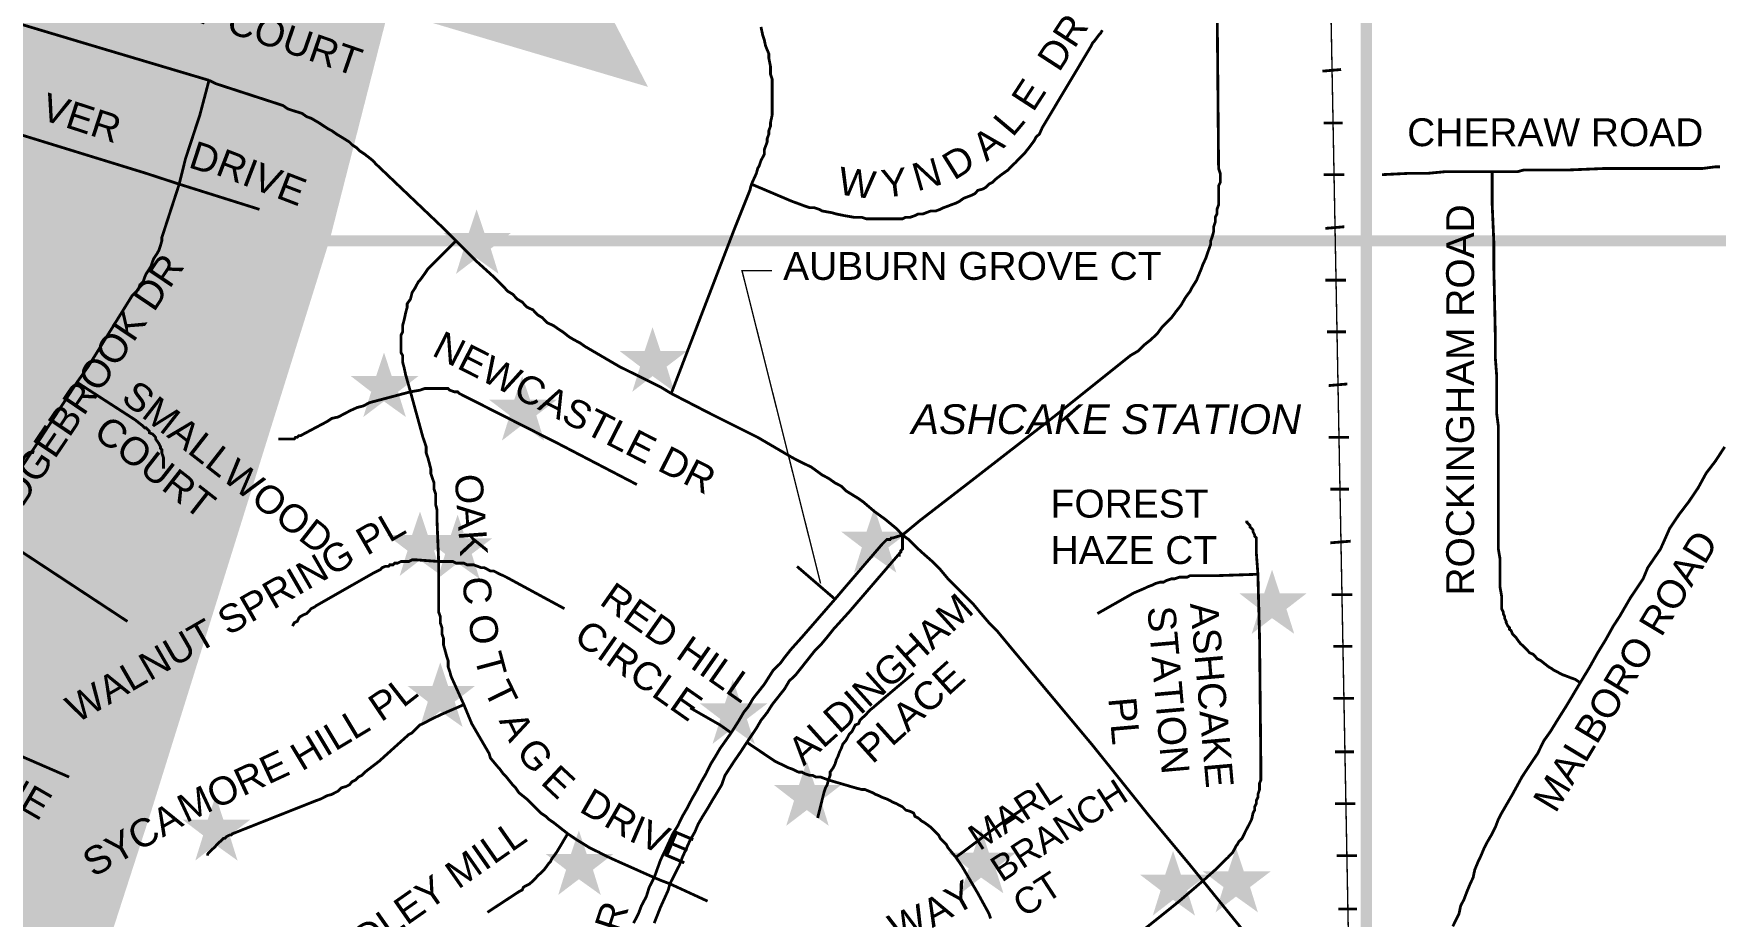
# Model space of a CAD drawing. Header units: millimetres. Extents: x 10 to 1080, y 12 to 847.
# Drawn here: x 714.4 to 805, y 401.5 to 449.1 of the extents above; entities that cross this region are included whole.
import ezdxf

# ---------------------------------------------------------------- set-up
doc = ezdxf.new("R2010")
doc.units = ezdxf.units.MM

msp = doc.modelspace()

# ---------------------------------------------------------------- hatches: boundary and pattern name
at = {"layer": 'H', "linetype": 'CONTINUOUS'}
for points in [[(802.375, 724.076), (804.333, 708.572), (819.82, 705.362), (834.637, 704.674), (846.243, 705.362), (859.861, 713.74), (871.467, 723.388), (876.635, 727.287), (891.452, 733.125), (894.662, 722.806), (899.231, 711.2), (902.458, 678.268), (906.939, 654.985), (912.777, 635.6), (903.041, 631.79), (870.797, 623.394), (843.703, 613.075), (834.037, 605.614), (852.17, 570.142), (848.607, 566.244), (849.207, 566.244), (834.637, 551.692), (840.475, 538.815), (802.711, 488.438), (802.217, 489.126), (800.435, 493.007), (798.83, 497.082), (795.355, 502.25), (792.215, 505.213), (789.005, 508.088), (786.289, 511.722), (784.437, 515.532), (783.078, 519.677), (782.391, 521.723), (780.874, 525.78), (778.334, 530.348), (775.794, 533.735), (773.007, 536.875), (769.955, 539.75), (766.727, 542.378), (763.27, 544.83), (759.707, 547.123), (755.985, 549.24), (754.115, 550.333), (752.263, 551.356), (750.305, 552.45), (748.365, 553.473), (746.407, 554.478), (744.467, 555.502), (742.615, 556.507), (740.657, 557.618), (739.652, 558.13), (732.525, 556.436), (732.79, 544.583), (726.264, 530.86), (723.142, 524.334), (722.207, 519.765), (722.877, 514.015), (725.593, 511.052), (734.219, 509.182), (736.177, 508.935), (733.302, 494.965), (732.278, 489.126), (728.98, 480.236), (737.605, 465.243), (747.518, 446.193), (733.548, 450.338), (730.409, 438.062), (720.76, 407.158), (717.885, 398.268), (714.745, 388.108), (713.475, 387.174), (712.047, 376.096), (715.945, 344.77), (716.615, 324.026), (716.439, 318.682), (723.388, 318.435), (731.608, 319.705), (737.358, 321.557), (743.373, 323.25), (749.635, 324.273), (754.962, 326.39), (761.488, 331.47), (750.641, 308.786), (742.95, 291.677), (741.257, 289.313), (754.715, 277.195), (760.801, 272.292), (760.73, 272.115), (769.444, 264.583), (777.487, 249.678), (794.597, 237.155), (804.333, 230.293), (811.777, 224.032), (798.054, 219.957), (781.473, 215.988), (770.043, 212.602), (757.502, 208.033), (746.072, 201.172), (734.06, 195.404), (725.082, 194.91), (725.258, 194.134), (725.593, 192.105), (725.752, 188.048), (725.17, 184.062), (724.905, 183.392), (714.587, 181.698), (699.17, 173.743), (696.295, 178.312), (682.078, 173.143), (680.879, 176.53), (652.868, 161.713), (660.647, 138.007), (660.4, 137.83), (656.749, 135.467), (653.203, 133.103), (649.552, 130.722), (645.918, 128.358), (642.285, 125.977), (638.634, 123.702), (635, 121.32), (631.349, 118.957), (627.803, 116.664), (624.152, 114.3), (620.942, 115.394), (619.584, 117.51), (618.402, 119.556), (617.22, 121.744), (616.038, 123.702), (614.68, 125.977), (613.569, 128.27), (612.299, 130.475), (610.958, 132.415), (609.424, 134.197), (608.154, 136.066), (606.795, 138.254), (605.367, 140.035), (603.673, 143.087), (601.892, 144.445), (599.863, 145.715), (598.17, 147.496), (596.724, 149.26), (595.118, 151.042), (593.513, 152.647), (591.22, 153.846), (589.439, 155.187), (587.675, 156.545), (586.052, 158.415), (585.717, 160.778), (585.047, 162.895), (584.112, 165.1), (582.172, 166.194), (580.549, 167.887), (579.543, 169.845), (578.785, 171.962), (577.762, 173.902), (576.668, 175.772), (575.398, 177.553), (573.775, 178.982), (571.659, 182.457), (568.784, 186.778), (566.932, 189.988), (565.82, 194.486), (564.462, 203.87), (563.704, 208.527), (563.88, 211.332), (563.704, 215.477), (563.457, 217.77), (563.28, 220.133), (563.368, 222.426), (563.28, 224.614), (562.857, 227.418), (561.675, 229.694), (560.828, 232.586), (561.428, 234.774), (561.852, 237.825), (561.922, 240.206), (561.587, 242.658), (561.763, 245.286), (562.01, 247.65), (561.852, 250.278), (561.164, 254.423), (561.922, 257.052), (562.522, 259.256), (562.275, 261.532), (561.499, 263.56), (560.405, 265.518), (559.805, 267.882), (559.223, 270.175), (557.953, 273.297), (556.26, 274.92), (554.814, 277.53), (554.39, 280), (553.72, 282.363), (552.962, 284.656), (551.85, 286.508), (550.668, 288.713), (549.222, 291.165), (547.194, 292.947), (545.412, 294.552), (543.56, 296.422), (543.719, 298.697), (542.537, 300.655), (540.42, 302.348), (538.057, 304.976), (535.34, 306.405), (532.553, 307.763), (530.26, 309.545), (528.232, 310.903), (526.874, 312.755), (526.45, 314.872), (524.51, 315.807), (522.305, 316.054), (518.248, 316.565), (515.779, 316.9), (513.592, 317.324), (511.387, 317.923), (508.935, 318.17), (507.153, 316.988), (506.465, 314.96), (505.037, 313.267), (503.255, 311.997), (501.897, 310.303), (500.292, 308.698), (498.422, 307.587), (496.658, 306.07), (495.212, 304.377), (494.453, 302.348), (493.942, 299.896), (493.607, 297.603), (493.942, 295.24), (494.453, 293.123), (495.212, 290.83), (495.723, 288.625), (494.03, 286.508), (493.342, 284.304), (491.649, 281.693), (489.462, 280.846), (485.14, 280.423), (481.577, 280.582), (479.637, 281.852), (478.102, 283.457), (476.673, 285.08), (475.068, 286.773), (472.863, 287.267), (470.658, 286.685), (468.965, 285.238), (467.184, 283.88), (465.067, 282.875), (463.462, 281.34), (464.732, 279.488), (466.602, 278.306), (468.63, 277.372), (469.724, 275.502), (468.877, 273.385), (467.095, 272.027), (463.973, 269.663), (462.104, 268.058), (460.075, 266.876), (457.958, 266.1), (455.665, 265.606), (452.702, 266.277), (450.674, 267.212), (448.469, 267.635), (444.835, 268.482), (442.718, 268.993), (440.514, 268.393), (436.792, 268.217), (434.763, 268.905), (432.805, 269.998), (431.465, 271.78), (432.647, 273.72), (433.405, 275.925), (433.317, 278.218), (432.805, 280.335), (432.894, 282.963), (431.959, 285.327), (428.925, 284.568), (426.72, 283.88), (424.603, 283.457), (421.375, 283.968), (419.188, 284.392), (417.072, 284.903), (415.025, 285.926), (412.838, 286.685), (410.792, 287.62), (409.698, 289.56), (409.875, 291.765), (410.298, 293.97), (410.298, 296.157), (409.61, 298.203), (408.252, 300.143), (406.4, 301.66), (404.53, 303.107), (402.837, 304.712), (400.897, 305.823), (399.715, 307.675), (400.297, 309.792), (399.962, 311.997), (397.845, 313.355), (395.905, 314.537), (394.547, 316.318), (393.1, 318.1), (391.672, 319.793), (390.225, 321.398), (388.108, 322.668), (386.592, 324.185), (385.057, 325.878), (383.452, 327.325), (381.582, 328.595), (379.465, 329.265), (378.125, 331.047), (378.037, 333.252), (377.349, 335.368), (375.92, 336.973), (374.05, 338.332), (372.11, 339.425), (370.152, 340.536), (368.035, 341.383), (365.919, 341.965), (363.555, 341.63), (361.615, 340.607), (359.745, 338.914), (357.875, 337.82), (355.935, 336.797), (353.818, 335.703), (351.878, 334.522), (350.255, 332.652), (348.915, 330.8), (347.98, 328.754), (347.133, 326.637), (345.599, 325.032), (343.323, 324.785), (340.184, 324.785), (337.732, 325.367), (335.615, 324.185), (334.522, 322.333), (334.433, 320.128), (334.098, 317.923), (332.899, 315.807), (331.805, 313.866), (330.958, 311.75), (330.712, 309.545), (330.288, 307.252), (329.935, 304.976), (329.688, 302.683), (329.018, 300.39), (328.083, 298.203), (327.325, 296.157), (327.06, 293.97), (328.665, 292.347), (329.935, 290.583), (328.665, 288.802), (326.39, 287.955), (323.25, 287.778), (321.045, 288.29), (319.864, 290.23), (318.682, 292.276), (316.812, 293.705), (314.025, 294.975), (311.732, 295.487), (309.615, 295.91), (307.763, 297.092), (306.405, 299.05), (305.47, 300.99), (304.712, 303.107), (303.689, 305.135), (301.995, 306.405), (300.302, 307.852), (298.962, 309.545), (297.268, 307.94), (296.422, 305.894), (293.282, 304.2), (291.5, 305.558), (289.648, 306.828), (287.69, 307.852), (287.267, 309.968), (287.69, 312.173), (285.75, 313.09), (283.457, 313.602), (281.34, 314.202), (279.224, 315.295), (278.642, 317.5), (277.954, 319.617), (276.013, 321.222), (274.144, 319.793), (272.874, 317.923), (269.998, 319.193), (268.217, 320.64), (266.435, 321.98), (263.984, 324.45), (262.202, 325.72), (260.862, 327.484), (261.108, 329.688), (261.867, 331.893), (262.714, 334.01), (262.467, 337.644), (261.532, 339.602), (260.597, 341.718), (258.992, 343.323), (255.94, 345.352), (253.065, 346.71), (251.195, 347.892), (249.167, 348.827), (248.92, 351.032), (250.19, 352.884), (251.707, 354.842), (254.088, 354.93), (255.782, 356.358), (257.969, 356.623), (260.174, 357.117), (261.444, 359.234), (261.779, 361.527), (261.62, 363.732), (260.438, 365.584), (258.992, 367.277), (256.117, 367.63), (255.429, 369.746), (254.088, 371.44), (252.307, 372.957), (250.525, 374.227), (248.497, 374.826), (247.138, 376.767), (248.162, 378.707), (247.385, 381), (245.78, 382.517), (245.622, 384.81), (244.687, 386.75), (243.575, 388.796), (242.235, 390.56), (241.035, 392.43), (239.518, 394.212), (239.43, 396.416), (240.453, 398.533), (240.612, 401.144), (240.788, 403.86), (239.43, 405.888), (238.584, 408.005), (236.467, 409.452), (235.038, 411.304), (233.08, 412.838), (233.168, 415.202), (234.103, 417.318), (235.462, 419.276), (236.978, 421.04), (238.072, 422.998), (237.825, 425.274), (237.49, 427.902), (236.22, 429.683), (234.527, 431.377), (232.657, 433.246), (230.628, 434.587), (229.182, 436.28), (227.489, 437.815), (226.219, 439.667), (224.79, 441.537), (223.943, 443.742), (222.92, 445.77), (220.98, 447.216), (218.775, 448.557), (216.57, 449.827), (214.365, 450.25), (212.249, 450.427), (209.797, 450.515), (206.163, 450.427), (203.87, 451.026), (201.595, 450.338), (199.972, 448.31), (201.665, 446.705), (199.549, 444.588), (196.938, 445.347), (194.822, 445.435), (192.105, 444.923), (189.054, 445.012), (187.202, 443.406), (184.908, 442.472), (182.88, 441.113), (181.01, 439.596), (179.317, 438.15), (177.288, 437.056), (175.084, 436.457), (173.055, 435.522), (170.762, 434.675), (168.575, 434.852), (166.793, 436.545), (165.947, 438.82), (165.259, 440.937), (163.142, 442.048), (160.955, 442.56), (158.574, 442.383), (156.369, 441.713), (154.005, 440.778), (151.377, 440.267), (148.59, 440.267), (146.385, 439.843), (145.45, 437.727), (145.115, 435.522), (142.663, 436.122), (142.152, 438.326), (140.458, 439.932), (138.43, 441.113), (136.472, 442.207), (134.285, 442.807), (131.745, 442.048), (128.605, 441.537), (126.153, 441.872), (123.525, 441.784), (121.497, 442.983), (120.05, 444.588), (117.775, 445.012), (116.082, 446.528), (116.152, 448.822), (114.124, 450.938), (112.607, 453.214), (111.425, 454.995), (110.155, 456.777), (108.797, 458.47), (107.527, 460.252), (106.257, 461.945), (104.898, 463.726), (103.54, 465.42), (102.182, 467.113), (100.842, 468.806), (99.572, 470.57), (98.213, 472.264), (95.585, 475.738), (93.133, 479.213), (90.682, 482.776), (88.477, 486.41), (86.448, 490.132), (84.578, 494.03), (83.062, 498.016), (81.527, 502.92), (80.433, 507.065), (79.498, 511.298), (78.74, 515.532), (78.228, 519.853), (77.805, 524.175), (77.558, 528.496), (77.47, 532.8), (77.558, 534.917), (77.558, 537.122), (77.717, 539.238), (77.893, 541.443), (78.052, 543.56), (78.317, 545.765), (78.564, 547.882), (79.252, 552.115), (80.098, 556.348), (81.192, 560.582), (82.374, 564.727), (84.402, 570.054), (86.448, 573.793), (87.63, 575.645), (117.687, 575.645), (138.007, 572.435), (144.445, 544.23), (141.905, 543.225), (154.764, 537.88), (160.443, 536.028), (171.185, 535.693), (189.318, 535.34), (206.834, 533.912), (226.06, 527.897), (227.842, 532.888), (253.912, 548.552), (259.239, 550.333), (265.677, 550.668), (269.575, 552.115), (277.019, 556.772), (283.122, 559.223), (290.989, 559.982), (306.317, 558.553), (306.652, 558.288), (307.005, 558.624), (310.885, 558.888), (317.659, 563.122), (325.543, 568.113), (333.745, 573.528), (338.825, 576.827), (341.365, 576.756), (344.928, 576.068), (348.492, 574.71), (351.949, 572.858), (355.759, 569.718), (358.228, 566.173), (359.234, 564.303), (360.257, 562.363), (362.462, 558.8), (365.425, 555.925), (369.993, 554.32), (376.255, 554.478), (378.46, 554.902), (380.577, 555.325), (382.782, 555.748), (384.898, 556.013), (387.773, 556.436), (392.007, 557.107), (396.064, 558.042), (400.138, 559.135), (404.107, 560.405), (408.005, 561.852), (411.903, 563.457), (415.713, 565.238), (419.435, 567.09), (423.069, 569.048), (424.18, 569.63), (421.128, 576.333), (406.224, 573.952), (411.057, 595.383), (409.452, 607.06), (401.408, 603.85), (401.832, 611.893), (404.618, 612.74), (404.195, 626.022), (394.882, 630.432), (373.539, 618.737), (369.482, 635.67), (377.19, 651.845), (407.405, 673.276), (407.829, 671.23), (482.177, 704.003), (500.715, 623.323), (501.227, 623.57), (505.372, 625.863), (509.182, 627.892), (512.992, 630.008), (516.802, 632.037), (520.612, 634.065), (522.552, 635.088), (524.422, 636.094), (526.362, 637.117), (528.232, 638.14), (530.172, 639.233), (532.042, 640.256), (534.335, 641.438), (544.495, 629.585), (550.422, 631.613), (546.523, 639.568), (541.532, 645.336), (541.602, 645.407), (545.412, 647.453), (549.222, 649.57), (553.032, 651.598), (556.772, 653.627), (560.582, 655.743), (564.392, 657.772), (568.202, 659.888), (572.012, 661.917), (575.733, 664.034), (579.543, 666.15), (583.353, 668.196), (587.163, 670.313), (590.885, 672.342), (596.724, 674.458), (601.133, 674.458), (603.338, 674.458), (605.455, 674.37), (607.642, 674.194), (609.847, 674.123), (611.964, 674.035), (614.168, 673.858), (616.373, 673.7), (618.49, 673.612), (620.695, 673.435), (622.882, 673.347), (624.999, 673.276), (629.32, 673.188), (633.642, 673.276), (637.875, 673.523), (642.108, 673.947), (646.254, 674.617), (650.399, 675.728), (653.627, 676.734), (657.684, 678.18), (661.67, 679.873), (665.568, 681.743), (669.378, 683.772), (673.1, 685.976), (676.734, 688.252), (680.297, 690.704), (683.683, 693.42), (687.07, 696.136), (690.192, 699.1), (693.332, 702.063), (696.207, 705.273), (699.082, 708.572), (701.71, 711.958), (705.785, 710.53), (709.842, 708.995), (713.74, 707.214), (717.638, 705.362), (721.448, 703.333), (723.988, 701.798), (729.403, 707.302), (742.35, 719.578), (751.999, 718.908), (767.503, 733.725), (785.618, 751.84), (797.207, 740.234), (802.375, 724.076), (802.375, 724.076)], [(724.747, 445.682), (723.3, 445.682), (722.877, 446.952), (722.454, 445.682), (721.095, 445.682), (722.207, 444.835), (721.783, 443.477), (722.877, 444.324), (724.059, 443.477), (723.635, 444.835), (724.747, 445.682), (724.747, 445.682)], [(740.145, 438.326), (738.717, 438.326), (738.293, 439.596), (737.87, 438.326), (736.512, 438.326), (737.605, 437.48), (737.182, 436.122), (738.293, 436.968), (739.475, 436.122), (739.052, 437.48), (740.145, 438.326), (740.145, 438.326)], [(749.635, 431.976), (748.189, 431.976), (747.765, 433.246), (747.342, 431.976), (745.984, 431.976), (747.095, 431.13), (746.672, 429.772), (747.765, 430.618), (748.947, 429.772), (748.524, 431.13), (749.635, 431.976), (749.635, 431.976)], [(735.154, 430.618), (733.725, 430.618), (733.302, 431.888), (732.878, 430.618), (731.52, 430.618), (732.614, 429.772), (732.19, 428.413), (733.302, 429.26), (734.483, 428.413), (734.06, 429.772), (735.154, 430.618), (735.154, 430.618)], [(742.615, 429.348), (741.168, 429.348), (740.745, 430.618), (740.322, 429.348), (738.964, 429.348), (740.075, 428.502), (739.652, 427.143), (740.745, 427.99), (741.927, 427.143), (741.504, 428.502), (742.615, 429.348), (742.615, 429.348)], [(737.112, 422.063), (735.665, 422.063), (735.242, 423.333), (734.818, 422.063), (733.46, 422.063), (734.572, 421.217), (734.148, 419.858), (735.242, 420.705), (736.424, 419.858), (736, 421.217), (737.112, 422.063), (737.112, 422.063)], [(739.14, 421.887), (737.694, 421.887), (737.27, 423.157), (736.847, 421.887), (735.489, 421.887), (736.6, 421.04), (736.177, 419.7), (737.27, 420.546), (738.452, 419.7), (738.029, 421.04), (739.14, 421.887), (739.14, 421.887)], [(761.577, 422.24), (760.13, 422.24), (759.707, 423.51), (759.284, 422.24), (757.925, 422.24), (759.037, 421.393), (758.613, 420.035), (759.707, 420.882), (760.889, 420.035), (760.465, 421.393), (761.577, 422.24), (761.577, 422.24)], [(782.99, 418.924), (781.544, 418.924), (781.121, 420.194), (780.697, 418.924), (779.357, 418.924), (780.45, 418.077), (780.027, 416.736), (781.121, 417.583), (782.32, 416.736), (781.897, 418.077), (782.99, 418.924), (782.99, 418.924)], [(738.205, 413.932), (736.759, 413.932), (736.335, 415.202), (735.912, 413.932), (734.572, 413.932), (735.665, 413.085), (735.242, 411.727), (736.335, 412.574), (737.535, 411.727), (737.112, 413.085), (738.205, 413.932), (738.205, 413.932)], [(753.957, 412.997), (752.51, 412.997), (752.087, 414.267), (751.664, 412.997), (750.305, 412.997), (751.417, 412.15), (750.993, 410.81), (752.087, 411.656), (753.269, 410.81), (752.845, 412.15), (753.957, 412.997), (753.957, 412.997)], [(757.925, 408.605), (756.497, 408.605), (756.073, 409.875), (755.65, 408.605), (754.292, 408.605), (755.385, 407.758), (754.962, 406.4), (756.073, 407.247), (757.255, 406.4), (756.832, 407.758), (757.925, 408.605), (757.925, 408.605)], [(726.105, 406.735), (724.658, 406.735), (724.235, 408.005), (723.812, 406.735), (722.454, 406.735), (723.565, 405.888), (723.142, 404.53), (724.235, 405.377), (725.417, 404.53), (724.994, 405.888), (726.105, 406.735), (726.105, 406.735)], [(745.649, 404.883), (744.22, 404.883), (743.797, 406.153), (743.373, 404.883), (742.015, 404.883), (743.109, 404.036), (742.685, 402.678), (743.797, 403.525), (744.978, 402.678), (744.555, 404.036), (745.649, 404.883), (745.649, 404.883)], [(767.327, 404.954), (765.881, 404.954), (765.457, 406.224), (765.034, 404.954), (763.693, 404.954), (764.787, 404.107), (764.364, 402.766), (765.457, 403.613), (766.657, 402.766), (766.233, 404.107), (767.327, 404.954), (767.327, 404.954)], [(777.663, 403.772), (776.217, 403.772), (775.794, 405.042), (775.37, 403.772), (774.012, 403.772), (775.123, 402.925), (774.7, 401.567), (775.794, 402.414), (776.975, 401.567), (776.552, 402.925), (777.663, 403.772), (777.663, 403.772)], [(781.05, 403.948), (779.604, 403.948), (779.18, 405.218), (778.757, 403.948), (777.399, 403.948), (778.51, 403.102), (778.087, 401.743), (779.18, 402.59), (780.362, 401.743), (779.939, 403.102), (781.05, 403.948), (781.05, 403.948)]]:
    msp.add_hatch(color=256, dxfattribs=at).paths.add_polyline_path(points)

# ---------------------------------------------------------------- linework, layer by layer
at = {"layer": 'P'}
for points, const_width in [([(786.201, 654.138), (786.201, 546.029), (786.201, 437.903), (678.092, 437.903), (569.965, 437.903), (569.965, 546.029), (569.965, 654.138), (678.092, 654.138), (786.201, 654.138)], 0.602), ([(948.831, 437.903), (894.327, 437.903), (786.201, 437.903), (786.201, 546.029), (786.201, 654.138), (894.327, 654.138), (948.831, 654.138)], 0.602), ([(815.658, 579.808), (787.471, 489.885), (784.754, 479.213), (784.084, 472.705), (783.996, 466.09), (785.53, 384.81), (786.536, 324.115), (786.8, 319.123), (787.647, 314.378), (789.411, 308.875), (791.616, 304.377), (807.367, 276.86), (816.345, 253.577), (817.527, 247.915), (817.774, 244.951), (817.439, 240.965), (815.834, 235.215), (809.396, 223.185), (805.762, 217.435), (799.924, 210.996), (787.382, 200.413)], 0.075), ([(778.157, 451.697), (778.245, 441.801), (778.334, 441.537), (778.334, 441.29), (778.334, 441.043), (778.245, 440.866), (778.245, 440.619), (778.245, 440.355), (778.245, 440.108), (778.245, 439.843), (778.157, 439.596), (778.157, 439.349), (778.069, 439.173), (778.069, 438.926), (777.981, 438.662), (777.981, 438.415), (777.91, 438.15), (777.822, 437.903), (777.822, 437.727), (777.734, 437.48), (777.646, 437.233), (777.558, 436.968), (777.399, 436.633), (777.311, 436.386), (777.134, 435.963), (777.064, 435.786), (776.799, 435.363), (776.711, 435.187), (776.464, 434.852), (776.217, 434.428), (775.952, 434.093), (775.705, 433.758), (775.37, 433.423), (775.194, 433.246), (774.947, 432.911), (774.594, 432.576), (774.259, 432.312), (773.924, 431.976), (773.501, 431.729), (769.355, 428.413), (764.787, 424.868), (762.159, 422.839), (761.224, 422.063)], 0.151), ([(710.424, 450.515), (710.759, 450.427), (711.112, 450.356), (711.271, 450.268), (711.535, 450.18), (711.782, 450.092), (712.029, 450.003), (712.294, 450.003), (717.956, 448.31), (723.882, 446.546)], 0.151), ([(753.604, 449.421), (753.692, 448.998), (753.78, 448.733), (753.851, 448.398), (754.027, 447.975), (754.027, 447.728), (754.115, 447.305), (754.115, 447.04), (754.115, 446.881), (754.204, 446.617), (754.204, 446.193), (754.204, 446.035), (754.204, 445.611), (754.204, 445.188), (754.204, 444.923), (754.204, 444.676), (754.115, 444.253), (754.115, 444.077), (754.027, 443.83), (754.027, 443.653), (753.939, 443.406), (753.939, 443.23), (753.78, 442.807), (753.78, 442.56), (753.604, 442.225), (753.516, 441.96), (753.428, 441.801), (753.357, 441.537), (753.092, 440.955)], 0.151), ([(753.092, 440.955), (755.297, 440.02), (755.544, 439.932), (755.968, 439.773), (756.232, 439.685), (756.479, 439.685), (756.744, 439.596), (756.902, 439.508), (757.414, 439.42), (757.661, 439.349), (758.084, 439.261), (758.596, 439.173), (758.86, 439.173), (759.019, 439.173), (759.284, 439.085), (759.531, 439.085), (759.778, 439.085), (760.042, 439.085), (760.201, 439.085), (760.465, 439.085), (760.712, 439.085), (760.977, 439.085), (761.224, 439.085), (761.4, 439.173), (761.647, 439.173), (761.894, 439.261), (762.071, 439.349), (762.318, 439.349), (762.741, 439.508), (763.005, 439.508), (763.252, 439.596), (763.429, 439.685), (763.676, 439.773), (763.852, 439.843), (764.099, 439.932), (764.275, 440.02), (764.522, 440.196), (764.946, 440.355), (765.122, 440.443), (765.281, 440.619), (765.545, 440.69), (765.704, 440.778), (765.881, 440.955), (766.057, 441.043), (766.216, 441.202), (766.551, 441.466), (766.904, 441.713), (767.062, 441.889), (767.327, 442.136), (767.486, 442.313), (767.821, 442.648), (768.085, 442.983), (768.332, 443.318), (768.421, 443.495), (768.597, 443.653), (768.756, 444.006), (771.384, 448.398), (771.472, 448.575), (771.56, 448.663), (771.807, 448.998), (771.895, 449.086), (771.984, 449.245)], 0.151), ([(723.882, 446.546), (723.388, 444.676), (722.612, 442.313), (722.277, 440.955)], 0.151), ([(723.882, 446.546), (724.235, 446.37), (727.869, 445.188), (728.116, 445.012), (728.38, 444.923), (728.892, 444.765), (729.139, 444.588), (729.386, 444.5), (729.809, 444.253), (730.074, 444.077), (730.321, 443.918), (730.497, 443.83), (730.744, 443.653), (731.008, 443.495), (731.432, 443.23), (731.591, 443.071), (731.855, 442.895), (732.014, 442.736), (732.278, 442.56), (732.702, 442.225), (732.861, 442.048), (736.512, 438.573), (737.182, 437.903)], 0.151), ([(784.842, 447.128), (783.837, 447.04)], 0.151), ([(713.052, 443.83), (720.496, 441.537), (722.277, 440.955)], 0.151), ([(784.931, 444.253), (783.908, 444.253)], 0.151), ([(792.974, 441.625), (793.309, 441.625), (793.997, 441.625), (794.332, 441.625), (794.667, 441.713), (795.761, 441.713), (796.96, 441.713), (799.077, 441.801), (799.571, 441.801), (800.082, 441.801), (800.506, 441.801), (801.017, 441.801), (801.441, 441.801), (801.952, 441.801), (802.375, 441.801), (802.711, 441.801), (802.958, 441.801), (803.222, 441.801), (803.469, 441.801), (803.734, 441.801), (804.069, 441.801), (804.316, 441.801), (805.004, 441.889), (805.251, 441.889)], 0.151), ([(722.277, 440.955), (721.342, 438.079), (721.342, 437.903), (721.272, 437.656), (721.184, 437.392), (721.095, 437.233), (720.919, 436.968), (720.848, 436.809), (720.76, 436.545), (720.672, 436.386), (720.496, 436.122), (720.425, 435.963), (720.337, 435.698), (720.161, 435.539), (720.072, 435.275), (719.914, 435.116), (719.737, 434.94), (717.374, 431.13), (716.774, 430.283)], 0.151), ([(722.277, 440.955), (726.599, 439.596)], 0.151), ([(753.092, 440.955), (753.004, 440.619), (752.158, 438.503), (748.771, 429.683)], 0.151), ([(785.019, 441.466), (783.908, 441.466)], 0.151), ([(787.047, 441.466), (788.494, 441.537), (789.499, 441.537), (790.434, 441.625), (791.457, 441.625), (791.88, 441.625), (792.551, 441.625), (792.974, 441.625)], 0.151), ([(792.974, 441.625), (792.974, 441.29), (792.974, 440.778), (792.974, 440.355), (792.974, 439.932), (793.062, 437.903), (793.062, 436.633), (793.15, 432.576), (793.15, 431.553), (793.221, 430.618), (793.221, 430.036), (793.221, 428.59), (793.309, 427.919), (793.309, 423.422), (793.309, 422.839), (793.309, 421.993), (793.309, 421.305), (793.397, 420.793), (793.397, 420.299), (793.397, 419.788), (793.397, 419.276), (793.485, 418.765), (793.485, 418.342), (793.485, 418.183), (793.485, 418.095), (793.574, 417.918), (793.574, 417.83), (793.644, 417.671), (793.644, 417.583), (793.732, 417.407), (793.732, 417.336), (793.821, 417.16), (793.909, 417.072), (793.909, 416.983), (793.997, 416.913), (794.068, 416.736), (794.156, 416.648), (794.244, 416.56), (794.42, 416.313), (794.491, 416.225), (794.755, 415.978), (795.002, 415.713), (795.179, 415.643), (795.426, 415.378), (795.602, 415.29), (795.69, 415.219), (796.025, 414.955), (796.184, 414.867), (796.272, 414.796), (796.449, 414.708), (796.608, 414.62), (796.784, 414.532), (797.031, 414.443), (797.207, 414.373), (797.454, 414.285), (797.719, 414.108)], 0.151), ([(785.019, 438.662), (783.996, 438.573)], 0.151), ([(786.201, 221.756), (678.092, 221.756), (569.965, 221.756), (569.965, 329.865), (569.965, 437.903), (678.092, 437.903), (786.201, 437.903), (786.201, 329.865), (786.201, 221.756)], 0.602), ([(737.182, 437.903), (736.247, 436.968), (736, 436.721), (735.736, 436.457), (735.665, 436.386), (735.489, 436.122), (735.242, 435.786), (735.154, 435.698), (734.977, 435.363), (734.818, 435.116), (734.73, 434.763), (734.554, 434.516), (734.554, 434.34), (734.466, 434.005), (734.395, 433.67), (734.307, 433.335), (734.307, 433.158), (734.307, 432.999), (734.219, 432.823), (734.219, 432.576), (734.219, 432.4), (734.219, 432.065), (734.219, 431.888), (734.307, 431.729), (734.307, 431.377), (734.395, 431.042), (734.466, 430.706), (734.73, 429.772)], 0.151), ([(737.182, 437.903), (738.276, 436.809), (739.211, 435.963), (739.475, 435.698), (739.722, 435.451), (739.969, 435.187), (740.234, 435.028), (740.481, 434.763), (740.745, 434.605), (740.992, 434.34), (741.327, 434.181), (741.574, 433.917), (741.839, 433.758), (742.086, 433.493), (742.438, 433.335), (742.685, 433.158), (742.932, 432.999), (743.268, 432.735), (743.532, 432.576), (743.867, 432.4), (744.114, 432.223), (745.984, 431.13), (748.189, 430.036), (748.771, 429.683)], 0.151), ([(948.831, 221.756), (894.327, 221.756), (786.201, 221.756), (786.201, 329.865), (786.201, 437.903), (894.327, 437.903), (948.831, 437.903)], 0.602), ([(754.204, 436.298), (752.581, 436.298), (756.814, 419.453)], 0.075), ([(785.107, 435.786), (783.996, 435.786)], 0.151), ([(785.107, 432.999), (784.084, 432.999)], 0.151), ([(716.774, 430.283), (711.694, 422.487)], 0.151), ([(716.774, 430.283), (719.914, 428.255), (720.337, 427.919), (720.425, 427.831), (720.496, 427.831), (720.584, 427.743), (720.672, 427.655), (720.672, 427.567), (720.848, 427.496), (721.007, 427.32), (721.007, 427.232), (721.184, 426.985), (721.272, 426.808), (721.272, 426.72), (721.342, 426.649), (721.342, 426.473), (721.431, 426.226), (721.431, 426.05), (721.431, 425.962), (721.431, 425.803), (721.431, 425.715), (721.431, 425.626)], 0.151), ([(785.178, 430.195), (784.172, 430.107)], 0.151), ([(727.622, 427.232), (727.692, 427.232), (727.781, 427.232), (727.869, 427.232), (727.957, 427.232), (728.116, 427.232), (728.204, 427.232), (728.292, 427.232), (728.38, 427.232), (728.468, 427.232), (728.539, 427.32), (728.627, 427.32), (728.715, 427.408), (728.804, 427.408), (729.897, 427.99), (730.232, 428.166), (730.497, 428.343), (730.832, 428.413), (731.167, 428.59), (731.502, 428.766), (731.855, 428.925), (732.19, 429.013), (732.525, 429.189), (734.73, 429.772)], 0.151), ([(746.919, 424.78), (742.685, 426.985), (737.358, 429.683), (737.27, 429.772), (737.094, 429.772), (736.847, 429.86), (736.759, 429.948), (736.582, 429.948), (736.335, 429.948), (736.247, 429.948), (736, 429.948), (735.824, 429.948), (735.577, 429.948), (735.489, 429.948), (735.242, 429.86), (734.73, 429.772)], 0.151), ([(734.73, 429.772), (735.401, 427.32), (735.489, 427.073), (735.577, 426.808), (735.577, 426.473), (735.665, 426.226), (735.736, 425.962), (735.824, 425.626), (735.824, 425.379), (735.912, 425.115), (736, 424.868), (736, 424.533), (736.088, 424.268), (736.088, 424.021), (736.088, 423.686), (736.159, 423.422), (736.159, 423.175), (736.159, 422.839), (736.247, 420.635)], 0.151), ([(748.771, 429.683), (750.888, 428.59), (753.428, 427.32), (755.297, 426.226), (755.632, 426.05), (756.32, 425.715), (756.902, 425.291), (757.238, 425.115), (757.59, 424.868), (757.925, 424.692), (758.172, 424.445), (758.86, 424.021), (759.107, 423.845), (759.707, 423.333), (760.289, 422.91), (760.801, 422.487), (760.889, 422.416), (761.224, 422.063)], 0.151), ([(785.266, 427.32), (784.172, 427.32)], 0.151), ([(805.498, 426.808), (805.004, 426.05), (804.492, 425.379), (804.069, 424.603), (803.557, 423.845), (803.046, 423.175), (802.534, 422.416), (802.04, 421.305), (801.688, 420.793), (801.352, 420.299), (801.105, 419.7), (800.418, 418.677), (799.835, 417.671), (799.5, 417.16), (799.077, 416.401), (798.654, 415.713), (798.23, 414.955), (797.719, 414.108)], 0.151), ([(785.266, 424.533), (784.26, 424.533)], 0.151), ([(780.362, 419.947), (780.274, 421.146), (780.274, 421.217), (780.274, 421.305), (780.274, 421.393), (780.274, 421.569), (780.274, 421.64), (780.274, 421.728), (780.274, 421.905), (780.186, 421.993), (780.186, 422.063), (780.098, 422.24), (780.098, 422.328), (780.027, 422.416), (779.939, 422.487), (779.939, 422.575), (779.762, 422.751), (779.762, 422.839)], 0.151), ([(711.694, 422.487), (713.811, 421.146), (719.49, 417.407)], 0.151), ([(761.224, 422.063), (760.712, 421.905), (760.624, 421.905), (760.554, 421.816), (760.465, 421.816), (760.377, 421.816), (760.289, 421.728), (760.201, 421.64), (760.13, 421.569), (758.084, 419.188), (757.59, 418.606)], 0.151), ([(761.224, 422.063), (761.224, 421.816), (761.224, 421.728), (761.224, 421.64), (761.224, 421.569), (761.224, 421.481), (761.224, 421.393), (761.224, 421.305), (761.136, 421.217), (761.136, 421.146), (761.048, 421.058), (761.048, 420.97), (760.977, 420.97), (758.349, 417.918)], 0.151), ([(761.224, 422.063), (761.559, 421.816), (761.735, 421.64), (761.982, 421.393), (762.247, 421.146), (762.829, 420.635), (763.252, 420.211), (763.676, 419.7), (764.099, 419.276), (764.611, 418.765), (765.034, 418.342), (765.457, 417.83), (765.881, 417.336), (766.304, 416.913), (766.727, 416.401), (767.151, 415.89), (771.472, 410.722), (774.524, 406.912), (776.711, 404.283), (777.399, 403.437)], 0.151), ([(785.354, 421.728), (784.26, 421.64)], 0.151), ([(736.247, 420.635), (735.065, 420.723), (734.977, 420.723), (734.818, 420.723), (734.642, 420.635), (734.466, 420.635), (734.395, 420.635), (734.219, 420.635), (734.042, 420.546), (733.884, 420.546), (733.795, 420.458), (733.619, 420.458), (733.548, 420.37), (733.372, 420.37), (733.196, 420.299), (733.125, 420.211), (732.949, 420.123), (732.772, 420.035), (729.65, 418.253), (729.562, 418.183), (729.386, 418.095), (729.227, 417.918), (729.139, 417.83), (728.962, 417.759), (728.804, 417.671), (728.715, 417.583), (728.627, 417.407), (728.468, 417.336), (728.38, 417.16)], 0.151), ([(736.247, 420.635), (736.247, 418.518), (736.247, 418.183), (736.247, 417.918), (736.335, 417.671), (736.335, 417.336), (736.424, 417.072), (736.424, 416.736), (736.512, 416.489), (736.512, 416.137), (736.582, 415.89), (736.671, 415.555), (736.759, 415.29), (736.759, 414.955), (736.847, 414.708), (736.918, 414.443), (737.605, 412.926)], 0.151), ([(743.021, 418.095), (739.898, 419.788), (739.722, 419.876), (739.546, 419.947), (739.387, 420.035), (739.211, 420.123), (739.034, 420.123), (738.875, 420.211), (738.699, 420.299), (738.54, 420.299), (738.364, 420.37), (738.117, 420.458), (737.941, 420.458), (737.782, 420.458), (737.605, 420.546), (737.429, 420.546), (737.182, 420.546), (737.006, 420.635), (736.847, 420.635), (736.247, 420.635)], 0.151), ([(755.544, 420.37), (757.59, 418.606)], 0.151), ([(780.362, 419.947), (778.245, 419.876), (777.981, 419.876), (777.822, 419.876), (777.558, 419.876), (777.399, 419.876), (777.134, 419.876), (776.975, 419.876), (776.711, 419.876), (776.552, 419.788), (776.288, 419.788), (776.129, 419.788), (775.864, 419.7), (775.705, 419.7), (775.441, 419.612), (775.282, 419.523), (775.106, 419.523), (774.859, 419.453), (774.682, 419.365), (774.435, 419.276), (774.259, 419.188), (773.677, 418.941), (771.719, 417.83)], 0.151), ([(777.399, 403.437), (778.069, 404.036), (778.245, 404.213), (778.492, 404.46), (778.581, 404.548), (778.757, 404.707), (778.828, 404.795), (779.004, 404.971), (779.092, 405.13), (779.18, 405.306), (779.251, 405.395), (779.339, 405.553), (779.515, 405.73), (779.674, 406.065), (779.762, 406.241), (779.851, 406.4), (780.027, 406.753), (780.098, 407.088), (780.186, 407.247), (780.186, 407.423), (780.274, 407.599), (780.274, 407.758), (780.362, 407.935), (780.362, 408.093), (780.45, 408.358), (780.45, 408.517), (780.45, 408.693), (780.521, 408.869), (780.521, 409.028), (780.521, 409.205), (780.521, 409.628), (780.45, 416.56), (780.362, 419.947)], 0.151), ([(757.59, 418.606), (755.809, 416.56), (755.209, 415.89), (754.874, 415.466), (754.627, 415.131), (754.274, 414.796), (753.78, 414.02), (753.181, 413.262), (752.934, 412.838), (752.669, 412.503), (752.422, 412.08), (751.999, 411.409)], 0.151), ([(785.442, 418.853), (784.331, 418.853)], 0.151), ([(758.349, 417.918), (757.502, 416.983), (757.167, 416.56), (756.814, 416.137), (756.479, 415.802), (756.144, 415.378), (755.809, 414.955), (755.474, 414.532), (755.121, 414.196), (754.874, 413.773), (754.539, 413.35), (754.204, 412.926), (753.939, 412.503), (753.604, 412.08), (753.357, 411.656), (752.845, 410.898)], 0.151), ([(785.442, 416.066), (784.419, 416.066)], 0.151), ([(706.526, 414.867), (707.549, 413.949), (708.395, 413.262), (708.642, 413.103), (708.819, 412.926), (709.066, 412.75), (709.33, 412.591), (709.489, 412.415), (709.754, 412.256), (710.001, 412.08), (710.177, 411.903), (710.424, 411.745), (710.688, 411.656), (710.935, 411.48), (711.182, 411.321), (711.447, 411.233), (711.694, 411.057), (711.958, 410.986), (712.205, 410.81), (712.452, 410.722), (716.351, 409.028)], 0.151), ([(757.238, 408.869), (757.326, 409.116), (757.326, 409.293), (757.502, 409.54), (757.59, 409.716), (757.661, 409.963), (757.749, 410.139), (757.837, 410.386), (757.925, 410.563), (758.014, 410.81), (758.172, 410.986), (758.261, 411.145), (758.349, 411.321), (758.508, 411.48), (758.596, 411.656), (758.684, 411.833), (758.86, 411.903), (758.931, 412.08), (759.107, 412.256), (759.195, 412.327), (759.354, 412.503), (759.531, 412.679), (759.619, 412.75), (760.712, 413.685), (761.824, 414.62)], 0.151), ([(797.719, 414.108), (796.96, 412.838), (796.537, 412.168), (796.114, 411.48), (795.761, 410.986), (795.426, 410.298), (794.914, 409.54), (794.579, 409.028), (794.068, 408.093), (793.485, 407.088), (793.309, 406.753), (793.15, 406.329), (792.974, 405.977), (792.727, 405.553), (792.551, 405.218), (792.374, 404.795), (792.215, 404.46), (792.039, 404.036), (791.951, 403.613), (791.792, 403.278), (791.616, 402.855), (791.457, 402.431), (791.281, 402.096), (791.192, 401.673), (790.857, 400.985)], 0.151), ([(737.605, 412.926), (736.424, 412.415), (736.247, 412.327), (736.088, 412.256), (735.912, 412.168), (735.736, 412.08), (735.577, 411.992), (735.401, 411.903), (735.242, 411.833), (735.065, 411.656), (734.977, 411.568), (734.818, 411.409), (734.642, 411.321), (733.037, 409.875), (732.278, 409.293), (732.102, 409.116), (731.926, 409.028), (731.767, 408.869), (731.591, 408.781), (731.432, 408.605), (731.255, 408.517), (731.008, 408.446), (730.832, 408.27), (730.656, 408.182), (730.497, 408.093), (730.232, 408.023), (730.074, 407.935), (729.897, 407.846), (729.65, 407.758), (725.152, 405.977), (725.082, 405.906), (724.994, 405.906), (724.817, 405.818), (724.729, 405.73), (724.658, 405.73), (724.57, 405.642), (724.482, 405.553), (724.394, 405.483), (724.306, 405.395), (724.235, 405.306), (724.147, 405.218), (723.971, 405.059), (723.882, 404.971), (723.812, 404.883), (723.812, 404.795)], 0.151), ([(737.605, 412.926), (738.029, 411.903), (738.964, 410.298), (739.034, 410.051), (739.387, 409.628), (739.546, 409.452), (739.722, 409.205), (739.898, 409.028), (740.234, 408.605), (740.392, 408.446), (740.569, 408.182), (740.992, 407.846), (741.415, 407.423), (741.751, 407.088), (742.015, 406.912), (742.174, 406.753), (742.438, 406.576), (742.862, 406.241), (743.197, 405.977)], 0.151), ([(785.53, 413.262), (784.419, 413.262)], 0.151), ([(751.999, 411.409), (751.399, 411.833), (749.794, 412.75)], 0.151), ([(751.999, 411.409), (751.399, 410.563), (751.152, 410.139), (750.888, 409.716), (750.641, 409.205), (750.394, 408.781), (750.129, 408.27), (749.882, 407.846), (749.618, 407.335), (749.371, 406.912), (749.124, 406.4), (748.859, 405.977), (748.436, 405.059), (748.189, 404.548), (747.854, 403.613)], 0.151), ([(752.845, 410.898), (752.51, 410.386), (752.158, 409.875), (751.664, 409.116), (751.487, 408.605), (750.976, 407.758), (750.729, 407.335), (750.464, 406.912), (750.217, 406.488), (750.041, 406.065), (749.794, 405.642), (749.371, 404.707), (749.212, 404.283), (748.7, 403.278)], 0.151), ([(757.238, 408.869), (756.814, 409.028), (756.567, 409.028), (756.391, 409.116), (756.232, 409.116), (755.968, 409.205), (755.809, 409.293), (755.632, 409.293), (755.474, 409.363), (755.297, 409.452), (755.05, 409.54), (754.874, 409.628), (754.698, 409.716), (754.539, 409.787), (754.362, 409.875), (752.845, 410.898)], 0.151), ([(785.53, 410.386), (784.507, 410.386)], 0.151), ([(756.655, 406.823), (756.991, 408.182), (757.079, 408.446), (757.167, 408.605), (757.238, 408.869)], 0.151), ([(757.238, 408.869), (758.684, 408.446), (759.019, 408.358), (759.195, 408.358), (759.619, 408.182), (759.778, 408.093), (759.954, 408.023), (760.13, 407.935), (760.377, 407.846), (760.554, 407.758), (760.712, 407.67), (760.889, 407.599), (761.048, 407.511), (761.224, 407.423), (761.4, 407.247), (761.647, 407.176), (761.824, 407.088), (761.894, 406.912), (762.071, 406.823), (762.247, 406.665), (762.406, 406.576), (762.741, 406.329), (762.917, 406.153), (763.164, 405.906), (763.252, 405.73), (763.429, 405.553), (763.588, 405.395), (763.676, 405.218), (764.099, 404.707)], 0.151), ([(785.601, 407.599), (784.507, 407.599)], 0.151), ([(767.75, 407.335), (766.48, 406.488), (764.099, 404.707)], 0.151), ([(738.875, 401.743), (740.569, 402.855), (740.745, 402.943), (740.816, 403.102), (741.151, 403.278), (741.327, 403.437), (741.415, 403.525), (741.574, 403.701), (741.839, 403.948), (741.927, 404.036), (742.174, 404.372), (742.262, 404.46), (742.35, 404.636), (742.597, 404.971), (743.197, 405.977)], 0.151), ([(743.197, 405.977), (743.691, 405.642), (743.955, 405.483), (744.379, 405.218), (744.89, 404.971), (745.049, 404.883), (745.561, 404.636), (747.854, 403.613)], 0.151), ([(785.689, 404.795), (784.595, 404.795)], 0.151), ([(765.969, 401.408), (765.881, 401.673), (765.281, 402.766), (764.434, 404.213), (764.099, 404.707)], 0.151), ([(747.854, 403.613), (747.589, 403.102), (747.43, 402.59), (747.166, 402.096), (747.007, 401.673), (746.742, 401.161)], 0.151), ([(747.854, 403.613), (748.277, 403.437), (748.7, 403.278)], 0.151), ([(748.7, 403.278), (748.612, 402.943), (748.189, 402.008), (747.854, 401.161)], 0.151), ([(750.729, 402.343), (748.7, 403.278)], 0.151), ([(772.742, 399.627), (776.129, 402.343), (777.399, 403.437)], 0.151), ([(777.399, 403.437), (780.274, 399.891), (783.661, 395.746), (785.53, 393.541), (785.777, 393.277), (786.024, 393.03), (786.201, 392.783), (786.289, 392.606), (786.448, 392.43), (786.536, 392.271), (786.712, 392.095), (786.871, 391.848)], 0.151), ([(785.689, 401.92), (784.684, 401.92)], 0.151)]:
    msp.add_lwpolyline(points, dxfattribs=dict(at, const_width=const_width))

# ---------------------------------------------------------------- texts
at = {"layer": 'T', "attachment_point": 1}
for s, insert, char_height, rotation in [('{\\fArial|b0|i0|c0|p18;POLO PONY COURT}', (713, 454.8), 1.5, 341), ('{\\fArial|b0|i0|c0|p18;E  DR}', (767, 445.6), 1.5, 57), ('{\\fArial|b0|i0|c0|p18;VER       D}', (715.2, 445.9), 1.5, 342), ('{\\fArial|b0|i0|c0|p18;L}', (766, 444.4), 1.5, 50), ('{\\fArial|b0|i0|c0|p18;A}', (764.8, 443.3), 1.5, 39), ('{\\fArial|b0|i0|c0|p18;RIVE}', (724.7, 442.9), 1.5, 339), ('{\\fArial|b0|i0|c0|p18;D }', (763.2, 442.4), 1.5, 32), ('{\\fArial|b0|i0|c0|p18;N}', (761.6, 442), 1.5, 16), ('{\\fArial|b0|i0|c0|p18;W}', (757.9, 441.9), 1.5, 352), ('{\\fArial|b0|i0|c0|p18;Y}', (760, 441.7), 1.5, 7), ('{\\fArial|b0|i0|c0|p18;ROCKINGHAM ROAD}', (790.5, 418.8), 1.5, 90), ('{\\fArial|b0|i0|c0|p18;RIDGEBROOK DR}', (711.4, 422.6), 1.5, 56), ('{\\fArial|b0|i0|c0|p18;NEWCASTLE DR}', (736.5, 433.1), 1.5, 333), ('{\\fArial|b0|i0|c0|p18;SMALLWOOD}', (720, 430.5), 1.5, 322), ('{\\fArial|b0|i0|c0|p18;COURT}', (718.5, 428.6), 1.5, 322), ('{\\fArial|b0|i0|c0|p18;OAK}', (738.6, 425.4), 1.5, 274), ('{\\fArial|b0|i0|c0|p18;WALNUT SPRING PL}', (716, 413.2), 1.5, 30), ('{\\fArial|b0|i0|c0|p18;MALBORO ROAD}', (795.1, 407.8), 1.5, 59), ('{\\fArial|b0|i0|c0|p18;C }', (739, 419.9), 1.5, 276), ('{\\fArial|b0|i0|c0|p18;RED HILL}', (745.7, 419.6), 1.5, 325), ('{\\fArial|b0|i0|c0|p18;ALDINGHAM}', (754.9, 410.7), 1.5, 42), ('{\\fArial|b0|i0|c0|p18;O}', (739.3, 417.9), 1.5, 279), ('{\\fArial|b0|i0|c0|p18;STATION}', (775.9, 418.3), 1.5, 275), ('{\\fArial|b0|i0|c0|p18;ASHCAKE}', (778.2, 418.5), 1.5, 275), ('{\\fArial|b0|i0|c0|p18;CIRCLE}', (744.3, 417.6), 1.5, 325), ('{\\fArial|b0|i0|c0|p18;T }', (739.6, 415.9), 1.5, 285), ('{\\fArial|b0|i0|c0|p18;PLACE}', (758.6, 410.8), 1.5, 42), ('{\\fArial|b0|i0|c0|p18;L}', (733.4, 413.9), 1.5, 38), ('{\\fArial|b0|i0|c0|p18;T A }', (740, 414.4), 1.5, 296), ('{\\fArial|b0|i0|c0|p18;P}', (732.3, 413.2), 1.5, 34), ('{\\fArial|b0|i0|c0|p18;PL}', (773.8, 413.4), 1.5, 275), ('{\\fArial|b0|i0|c0|p18;HILL }', (728.1, 410.6), 1.5, 31), ('{\\fArial|b0|i0|c0|p18;K LANE}', (709.1, 411.7), 1.5, 330), ('{\\fArial|b0|i0|c0|p18;MORE }', (722, 407.9), 1.5, 25), ('{\\fArial|b0|i0|c0|p18;G }', (741.5, 411.3), 1.5, 310), ('{\\fArial|b0|i0|c0|p18;E}', (742.7, 409.8), 1.5, 317), ('{\\fArial|b0|i0|c0|p18;DR}', (744.5, 408.5), 1.5, 330), ('{\\fArial|b0|i0|c0|p18;MARL}', (764.6, 406.2), 1.4, 33), ('{\\fArial|b0|i0|c0|p18;BRANCH}', (765.8, 404.5), 1.4, 33), ('{\\fArial|b0|i0|c0|p18;SYCA}', (716.9, 404.9), 1.5, 30), ('{\\fArial|b0|i0|c0|p18;IVE}', (747, 407), 1.5, 337), ('{\\fArial|b0|i0|c0|p18;MEDLEY MILL}', (728.9, 398.9), 1.5, 35), ('{\\fArial|b0|i0|c0|p18;CT}', (767, 402.6), 1.4, 33), ('{\\fArial|b0|i0|c0|p18;AY}', (762.1, 402.2), 1.5, 29), ('{\\fArial|b0|i0|c0|p18;D DR}', (743.5, 397.6), 1.5, 72), ('{\\fArial|b0|i0|c0|p18;W}', (760.3, 401.5), 1.5, 22)]:
    msp.add_mtext(s, dxfattribs=dict(at, insert=insert, char_height=char_height, rotation=rotation))
for s, insert, char_height in [('{\\fArial|b0|i0|c0|p18;CHERAW ROAD}', (788.4, 444.5), 1.5), ('{\\fArial|b0|i0|c0|p18;AUBURN GROVE CT}', (754.8, 437.3), 1.5), ('{\\fArial|b0|i1|c0|p18;ASHCAKE STATION}', (761.7, 429.1), 1.6), ('{\\fArial|b0|i0|c0|p18;FOREST}', (769.2, 424.5), 1.5), ('{\\fArial|b0|i0|c0|p18;HAZE CT}', (769.2, 422), 1.5)]:
    msp.add_mtext(s, dxfattribs=dict(at, insert=insert, char_height=char_height))

doc.saveas('drawing.dxf')
